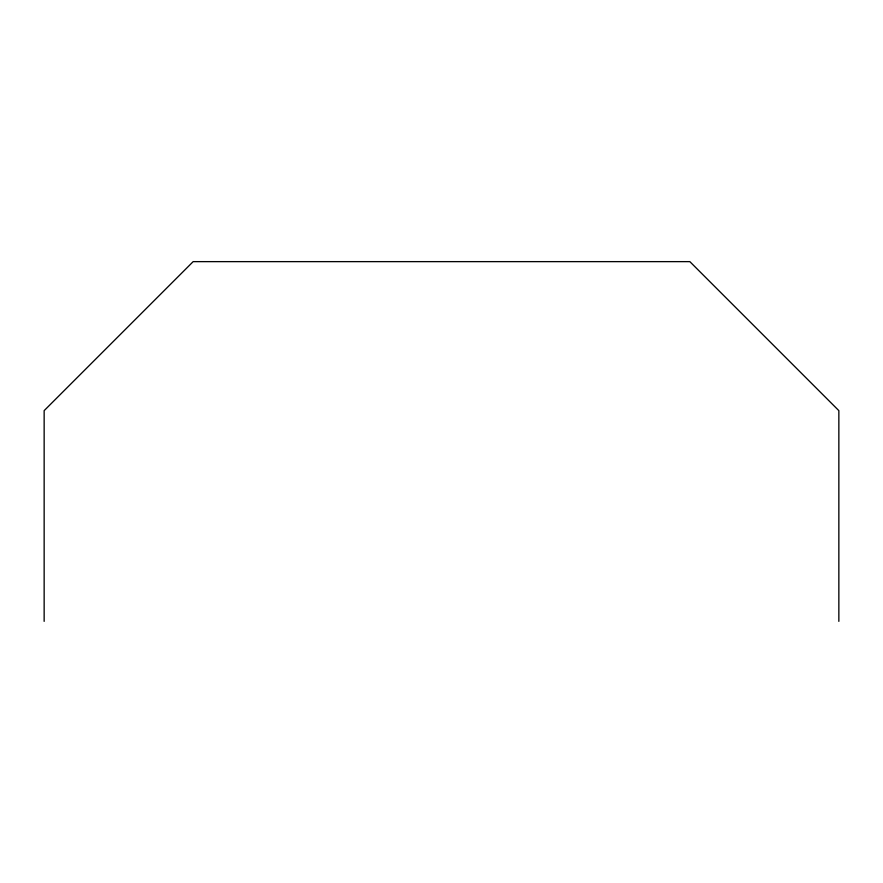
<?xml version="1.0" encoding="UTF-8"?>
<svg xmlns="http://www.w3.org/2000/svg" width="883" height="883" viewBox="0 0 883 883"><rect width="100%" height="100%" fill="white"/><g stroke="black" fill="none" stroke-linecap="round" stroke-linejoin="round"><path stroke-width="1.32" d="M838.85 621.367L838.85 410.639L689.844 261.633L193.156 261.633L44.15 410.639L44.15 621.367"/></g></svg>
